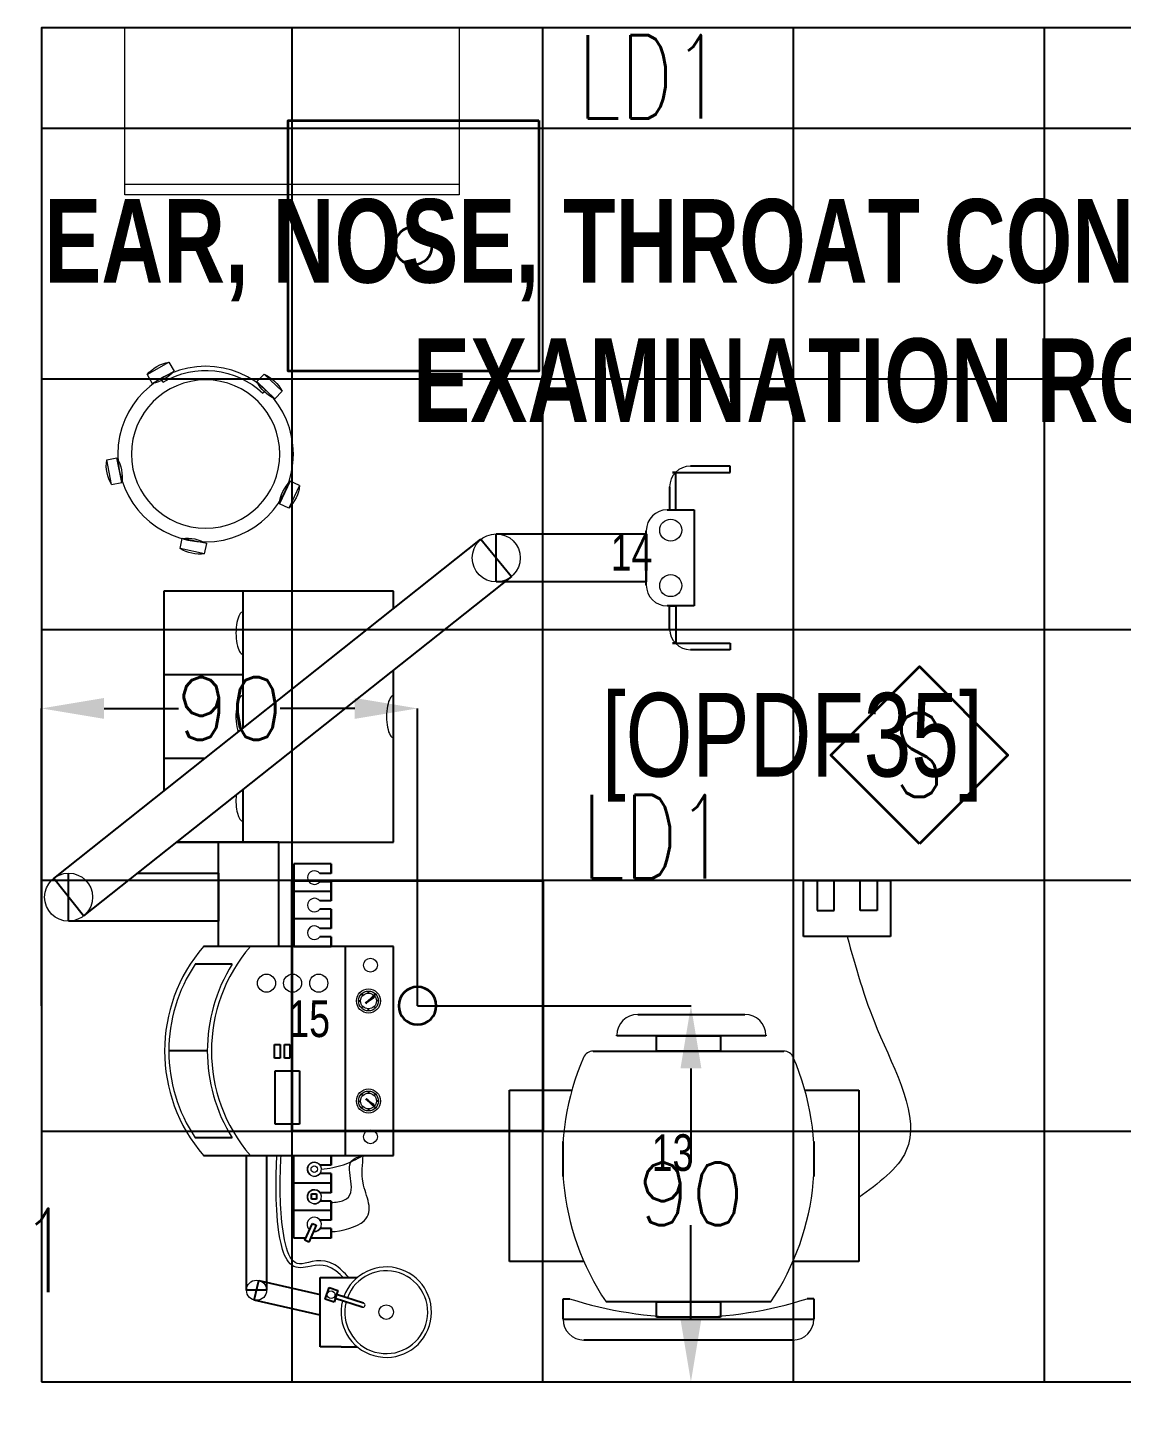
# Model space of a CAD drawing. Extents: x -12260 to 57327, y -29287 to 19916.
# Drawn here: x 38543 to 41160, y -9520 to -6200 of the extents above; entities that cross this region are included whole.
import ezdxf
from ezdxf.enums import TextEntityAlignment as Align

# ---------------------------------------------------------------- set-up
doc = ezdxf.new("R2010")
doc.units = 0
doc.header["$LTSCALE"] = 0.25
doc.linetypes.add('DASHDOT', pattern=[25.4, 12.7, -6.35, 0, -6.35])
for name, color, linetype, lineweight in [('01-First Floor$0$72_EGR_BASE_TEXT', 252, 'Continuous', 5), ('01-First Floor$0$72_EGR_EQP_TAG', 142, 'Continuous', 5), ('01-First Floor$0$LOADING', 253, 'Continuous', 5), ('01-First Floor$0$Walls', 251, 'Continuous', 5), ('E-DIM', 6, 'Continuous', 18), ('E-LITE-CIRC-NUMB', 6, 'Continuous', 25), ('E-LITE-CLNG', 150, 'Continuous', 35), ('E-LITE-CLNG-CNDT', 6, 'DASHDOT', 35), ('E-LITE-CTRL', 6, 'Continuous', 25), ('E-LITE-IDEN', 6, 'Continuous', 25), ('F-ALRM-CLNG @ 100', 33, 'Continuous', 35)]:
    doc.layers.add(name, color=color, linetype=linetype, lineweight=lineweight)
doc.layers.add('01-First Floor$0$FALSE CEILING', color=251, linetype='Continuous')
doc.styles.add('01-First Floor$0$X3G_ENTITY_257CFD', font='swisscl.ttf', dxfattribs={"height": 200})
doc.styles.add('01-First Floor$0$X3G_ENTITY_9EC9', font='swisscl.ttf', dxfattribs={"height": 0.2})
doc.styles.add('01-First Floor$0$X3G_ENTITY_9F38', font='swisscl.ttf', dxfattribs={"height": 0.2})
doc.styles.add('DC_SIMPLEX', font='SIMPLEX.shx', dxfattribs={"width": 0.7})
doc.styles.get("Standard").update_dxf_attribs({"font": 'romans.shx'})
doc.dimstyles.get("Standard").update_dxf_attribs({"dimtxt": 150, "dimasz": 150, "dimexe": 0.18, "dimexo": 0.0625, "dimgap": 0.09, "dimtad": 0, "dimtih": 1, "dimtoh": 1, "dimdec": 0, "dimlfac": 0.1, "dimzin": 0, "dimdsep": 46, "dimtxsty": 'Standard', "dimcen": 0.09, "dimclrd": 6, "dimadec": 0, "dimazin": 0, "dimtfac": 1, "dimtdec": 0, "dimtofl": 0, "dimtmove": 0, "dimatfit": 3, "dimfxl": 1, "dimtolj": 1, "dimtzin": 0, "dimarcsym": 0})

# ---------------------------------------------------------------- blocks, each defined once
blk = doc.blocks.new('01-First Floor$0$GF21027-P')
at = {"layer": '01-First Floor$0$LOADING'}
for p, q in [((0.4, 0.4), (-0.4, 0.4)), ((-0.4, 0.4), (-0.4, 0)), ((0.4, 0), (0.4, 0.4)), ((-0.4, 0.025), (0.4, 0.025)), ((-0.4, 0), (0.4, 0))]:
    blk.add_line(p, q, dxfattribs=at)
blk = doc.blocks.new('01-First Floor$0$HF10037B-P')
at = {"layer": '01-First Floor$0$LOADING'}
for p, q in [((0.2459, 0.134), (0.1859, 0.134)), ((0.1859, 0.134), (0.1859, 0.109)), ((0.2459, 0.134), (0.2459, 0.109)), ((0.2459, 0.109), (0.1859, 0.109)), ((0, 0), (-0.0142, -0.0583)), ((0, 0), (0.0243, -0.0059)), ((0.0243, -0.0059), (0.01, -0.0642)), ((0.4071, -0.0094), (0.431, -0.0018)), ((0.4071, -0.0094), (0.4255, -0.0665)), ((0.431, -0.0018), (0.4493, -0.0589)), ((-0.0142, -0.0583), (0.01, -0.0642)), ((0.4069, -0.0417), (0.4165, -0.0387)), ((0.4255, -0.0665), (0.4493, -0.0589)), ((0.0524, -0.2725), (0.0674, -0.2525)), ((0.0674, -0.2525), (0.1154, -0.2885)), ((0.3125, -0.2897), (0.362, -0.2558)), ((0.3761, -0.2764), (0.362, -0.2558)), ((0.0524, -0.2725), (0.1004, -0.3085)), ((0.1004, -0.3085), (0.1154, -0.2885)), ((0.3266, -0.3103), (0.3125, -0.2897)), ((0.3266, -0.3103), (0.3761, -0.2764)), ((0.3267, -0.268), (0.3323, -0.2763))]:
    blk.add_line(p, q, dxfattribs=at)
for radius in [0.21, 0.1775]:
    blk.add_circle((0.2161, -0.1014), radius, dxfattribs=at)
for centre, radius, start, end in [((0.2159, 0.0465), 0.0925, 71.0754, 108.9246), ((0.2159, 0.1965), 0.0925, 251.0754, 288.9246), ((0.0779, -0.0499), 0.0925, 147.3419, 185.1912), ((-0.0678, -0.0143), 0.0925, 327.3419, 5.1912), ((0.4996, -0.0113), 0.0925, 178.8412, 216.6904), ((0.3568, -0.057), 0.0925, 358.8412, 36.6904), ((0.2161, -0.1014), 0.2, 303.6037, 17.3657), ((0.0389, -0.3404), 0.0925, 34.1875, 72.0368), ((0.3867, -0.3449), 0.0925, 105.5121, 143.3614), ((0.1289, -0.2205), 0.0925, 214.1875, 252.0368), ((0.3019, -0.2212), 0.0925, 285.5121, 323.3614)]:
    blk.add_arc(centre, radius, start, end, dxfattribs=at)
blk = doc.blocks.new('01-First Floor')
at = {"layer": '01-First Floor$0$FALSE CEILING', "linetype": 'Continuous'}
for p, q in [((39176, -9440), (39176, -6200)), ((39776, -9440), (39776, -6200)), ((40376, -9440), (40376, -6200)), ((40976, -9440), (40976, -6200)), ((38576, -6440), (42776, -6440)), ((38576, -7040), (42776, -7040)), ((38576, -7640), (42776, -7640)), ((38576, -8240), (42776, -8240)), ((38576, -8840), (42776, -8840))]:
    blk.add_line(p, q, dxfattribs=at)
at = {"layer": '01-First Floor$0$FALSE CEILING'}
for p, q in [((40086.4, -7264.1, -0.1), (40223.7, -7264.1, -0.1)), ((40093.7, -7264.1, -0.1), (40086.4, -7264.1, -0.1)), ((40093.7, -7353.6, -0.1), (40093.7, -7264.1, -0.1)), ((40223.7, -7248.8, -0.1), (40129.2, -7248.8, -0.1)), ((40223.7, -7264.1, -0.1), (40223.7, -7248.8, -0.1)), ((40079.2, -7298.8, -0.1), (40079.2, -7353.6, -0.1)), ((40073.4, -7353.6, -0.1), (40138.2, -7353.6, -0.1)), ((40079.2, -7353.6, -0.1), (40093.7, -7353.6, -0.1)), ((40138.2, -7353.6, -0.1), (40138.2, -7583.4, -0.1)), ((40023.4, -7533.4, -0.1), (40023.4, -7403.6, -0.1)), ((38605.5, -8235.3, -0.1), (39627.9, -7424.1, -0.1)), ((39627.9, -7424.1, -0.1), (39700.8, -7512.9, -0.1)), ((39664.4, -7526, -0.1), (39664.4, -7411, -0.1)), ((39664.4, -7411, -0.1), (40023.4, -7411, -0.1)), ((40023.4, -7411, -0.1), (40023.4, -7526, -0.1)), ((39700.8, -7512.9, -0.1), (38676.9, -8325.3, -0.1)), ((40023.4, -7526, -0.1), (39664.4, -7526, -0.1)), ((39418.9, -7548.4, -0.1), (38868.9, -7548.4, -0.1)), ((38868.9, -7548.4, -0.1), (38868.9, -8026.3, -0.1)), ((39058.5, -7875.9, -0.1), (39058.5, -7548.4, -0.1)), ((39058.5, -7748.4, -0.1), (39058.5, -7548.4, -0.1)), ((39418.9, -7590, -0.1), (39418.9, -7548.4, -0.1)), ((40138.2, -7583.4, -0.1), (40073.4, -7583.4, -0.1)), ((40079.2, -7638.2, -0.1), (40079.2, -7583.4, -0.1)), ((40079.2, -7583.4, -0.1), (40093.7, -7583.4, -0.1)), ((40093.7, -7583.4, -0.1), (40093.7, -7672.9, -0.1)), ((40086.4, -7672.9, -0.1), (40223.7, -7672.9, -0.1)), ((40093.7, -7672.9, -0.1), (40086.4, -7672.9, -0.1)), ((40223.7, -7688.2, -0.1), (40129.2, -7688.2, -0.1)), ((40223.7, -7672.9, -0.1), (40223.7, -7688.2, -0.1)), ((39058.5, -7748.4, -0.1), (38868.9, -7748.4, -0.1)), ((39058.5, -7875.9, -0.1), (39058.5, -7748.4, -0.1)), ((39418.9, -8148.4, -0.1), (39418.9, -7736.7, -0.1)), ((38967.1, -7948.4, -0.1), (38868.9, -7948.4, -0.1)), ((39058.5, -8148.4, -0.1), (39058.5, -8022.6, -0.1)), ((39058.5, -8148.4, -0.1), (39058.5, -8022.6, -0.1)), ((39143.9, -8148.4, -0.1), (38899.9, -8148.4, -0.1)), ((38899.9, -8148.4, -0.1), (39418.9, -8148.4, -0.1)), ((39000.2, -8398.4, -0.1), (39000.2, -8148.4, -0.1)), ((39143.9, -8398.4, -0.1), (39143.9, -8148.4, -0.1)), ((38641.2, -8337.8, -0.1), (38641.2, -8222.9, -0.1)), ((38806.1, -8222.9, -0.1), (39000.2, -8222.9, -0.1)), ((39000.2, -8222.9, -0.1), (39000.2, -8337.8, -0.1)), ((39269.1, -8200.4, -0.1), (39180.1, -8200.4, -0.1)), ((39180.1, -8200.4, -0.1), (39180.1, -8398.4, -0.1)), ((39269.1, -8223.4, -0.1), (39242, -8223.4, -0.1)), ((39269.1, -8223.4, -0.1), (39269.1, -8200.4, -0.1)), ((39269.1, -8200.4, -0.1), (39269.1, -8223.4, -0.1)), ((38676.9, -8325.3, -0.1), (38605.5, -8235.3, -0.1)), ((39269.1, -8266.4, -0.1), (39180.1, -8266.4, -0.1)), ((39269.1, -8243.4, -0.1), (39242, -8243.4, -0.1)), ((39269.1, -8289.4, -0.1), (39269.1, -8243.4, -0.1)), ((39269.1, -8243.4, -0.1), (39269.1, -8266.4, -0.1)), ((39269.1, -8266.4, -0.1), (39269.1, -8289.4, -0.1)), ((40399.9, -8374.4, -0.1), (40399.9, -8240.8, -0.1)), ((40399.9, -8240.8, -0.1), (40607.9, -8240.8, -0.1)), ((40473, -8240.8, -0.1), (40432.1, -8240.8, -0.1)), ((40432.1, -8240.8, -0.1), (40432.1, -8312.5, -0.1)), ((40473, -8312.5, -0.1), (40473, -8240.8, -0.1)), ((40534.9, -8312.5, -0.1), (40534.9, -8240.8, -0.1)), ((40534.9, -8240.8, -0.1), (40575.8, -8240.8, -0.1)), ((40575.8, -8240.8, -0.1), (40575.8, -8312.5, -0.1)), ((40607.9, -8240.8, -0.1), (40607.9, -8374.4, -0.1)), ((39269.1, -8289.4, -0.1), (39242, -8289.4, -0.1)), ((39269.1, -8332.4, -0.1), (39180.1, -8332.4, -0.1)), ((39269.1, -8309.4, -0.1), (39242, -8309.4, -0.1)), ((39269.1, -8355.4, -0.1), (39269.1, -8309.4, -0.1)), ((39269.1, -8309.4, -0.1), (39269.1, -8332.4, -0.1)), ((39269.1, -8332.4, -0.1), (39269.1, -8355.4, -0.1)), ((40432.1, -8312.5, -0.1), (40473, -8312.5, -0.1)), ((40575.8, -8312.5, -0.1), (40534.9, -8312.5, -0.1)), ((39000.2, -8337.8, -0.1), (38641.2, -8337.8, -0.1)), ((39269.1, -8355.4, -0.1), (39242, -8355.4, -0.1)), ((39418.9, -8398.4, -0.1), (38963.8, -8398.4, -0.1)), ((39180.1, -8398.4, -0.1), (39269.1, -8398.4, -0.1)), ((39269.1, -8375.4, -0.1), (39242, -8375.4, -0.1)), ((39269.1, -8398.4, -0.1), (39269.1, -8375.4, -0.1)), ((39269.1, -8375.4, -0.1), (39269.1, -8398.4, -0.1)), ((39303.8, -8898.4, -0.1), (39303.8, -8398.4, -0.1)), ((39418.9, -8898.4, -0.1), (39418.9, -8398.4, -0.1)), ((40607.9, -8374.4, -0.1), (40399.9, -8374.4, -0.1)), ((39032.6, -8440.5, -0.1), (38944.2, -8440.5, -0.1)), ((39334.9, -8528.7, -0.1), (39339.9, -8528.7, -0.1)), ((39345.3, -8515.5, -0.1), (39341.8, -8512, -0.1)), ((39352, -8534.3, -0.1), (39357.8, -8529.5, -0.1)), ((39352, -8534.3, -0.1), (39353.2, -8532.3, -0.1)), ((39353.2, -8532.3, -0.1), (39357.7, -8529.4, -0.1)), ((39354.3, -8533.5, -0.1), (39357.9, -8529.6, -0.1)), ((39358.7, -8509.9, -0.1), (39358.7, -8504.9, -0.1)), ((39358.7, -8509.9, -0.1), (39358.7, -8504.9, -0.1)), ((39368.1, -8519, -0.1), (39359.6, -8527.8, -0.1)), ((39359.7, -8527.9, -0.1), (39372.6, -8517.2, -0.1)), ((39370, -8521.4, -0.1), (39359.8, -8528.1, -0.1)), ((39372.6, -8517.2, -0.1), (39368.1, -8519, -0.1)), ((39372.6, -8517.2, -0.1), (39370, -8521.4, -0.1)), ((39372.2, -8515.5, -0.1), (39375.7, -8512, -0.1)), ((39382.6, -8528.7, -0.1), (39377.6, -8528.7, -0.1)), ((39345.3, -8541.9, -0.1), (39341.8, -8545.4, -0.1)), ((39352, -8534.3, -0.1), (39354.3, -8533.5, -0.1)), ((39358.7, -8552.6, -0.1), (39358.7, -8547.6, -0.1)), ((39358.7, -8552.6, -0.1), (39358.7, -8547.6, -0.1)), ((39372.2, -8541.9, -0.1), (39375.7, -8545.4, -0.1)), ((40003, -8560.9, -0.1), (40259.3, -8560.9, -0.1)), ((39953, -8611.8, -0.1), (39953, -8610.9, -0.1)), ((40309.3, -8611.8, -0.1), (39953, -8611.8, -0.1)), ((40047.7, -8648.7, -0.1), (40047.7, -8611.8, -0.1)), ((40047.7, -8611.8, -0.1), (40200.7, -8611.8, -0.1)), ((40200.7, -8611.8, -0.1), (40200.7, -8648.7, -0.1)), ((40309.3, -8610.9, -0.1), (40309.3, -8611.8, -0.1)), ((38973, -8648.4, -0.1), (38880.7, -8648.4, -0.1)), ((39134.1, -8665.8, -0.1), (39134.1, -8632.6, -0.1)), ((39134.1, -8632.6, -0.1), (39147.4, -8632.6, -0.1)), ((39147.4, -8632.6, -0.1), (39147.4, -8665.8, -0.1)), ((39157.4, -8665.8, -0.1), (39157.4, -8632.6, -0.1)), ((39157.4, -8632.6, -0.1), (39170.7, -8632.6, -0.1)), ((39170.7, -8632.6, -0.1), (39170.7, -8665.8, -0.1)), ((39896.2, -8648.7, -0.1), (40352.3, -8648.7, -0.1)), ((40200.7, -8648.7, -0.1), (40047.7, -8648.7, -0.1)), ((39147.4, -8665.8, -0.1), (39134.1, -8665.8, -0.1)), ((39135.8, -8823.7, -0.1), (39135.8, -8695.7, -0.1)), ((39135.8, -8695.7, -0.1), (39193.9, -8695.7, -0.1)), ((39170.7, -8665.8, -0.1), (39157.4, -8665.8, -0.1)), ((39193.9, -8695.7, -0.1), (39193.9, -8823.7, -0.1)), ((39345.3, -8754.9, -0.1), (39341.8, -8751.4, -0.1)), ((39352, -8762.6, -0.1), (39357.8, -8767.3, -0.1)), ((39352, -8762.6, -0.1), (39353.2, -8764.6, -0.1)), ((39352, -8762.6, -0.1), (39354.3, -8763.3, -0.1)), ((39353.2, -8764.6, -0.1), (39357.7, -8767.4, -0.1)), ((39354.3, -8763.3, -0.1), (39357.9, -8767.2, -0.1)), ((39358.7, -8744.3, -0.1), (39358.7, -8749.3, -0.1)), ((39358.7, -8744.3, -0.1), (39358.7, -8749.3, -0.1)), ((39372.2, -8754.9, -0.1), (39375.7, -8751.4, -0.1)), ((39695.7, -9152.1, -0.1), (39695.7, -8742.3, -0.1)), ((39695.7, -8742.3, -0.1), (39845.4, -8742.3, -0.1)), ((40403.1, -8742.3, -0.1), (40532, -8742.3, -0.1)), ((40532, -8742.3, -0.1), (40532, -9152.1, -0.1)), ((39334.9, -8768.1, -0.1), (39339.9, -8768.1, -0.1)), ((39345.3, -8781.3, -0.1), (39341.8, -8784.8, -0.1)), ((39358.7, -8786.9, -0.1), (39358.7, -8791.9, -0.1)), ((39358.7, -8786.9, -0.1), (39358.7, -8791.9, -0.1)), ((39368.1, -8777.8, -0.1), (39359.6, -8769, -0.1)), ((39359.7, -8768.9, -0.1), (39372.6, -8779.6, -0.1)), ((39370, -8775.5, -0.1), (39359.8, -8768.8, -0.1)), ((39372.6, -8779.6, -0.1), (39368.1, -8777.8, -0.1)), ((39372.6, -8779.6, -0.1), (39370, -8775.5, -0.1)), ((39372.2, -8781.3, -0.1), (39375.7, -8784.8, -0.1)), ((39382.6, -8768.1, -0.1), (39377.6, -8768.1, -0.1)), ((39193.9, -8823.7, -0.1), (39135.8, -8823.7, -0.1)), ((39032.6, -8856.4, -0.1), (38944.2, -8856.4, -0.1)), ((39824.2, -8948.7, -0.1), (39824.2, -8865.2, -0.1)), ((40424.2, -8865.2, -0.1), (40424.2, -8948.7, -0.1)), ((38963.8, -8898.4, -0.1), (39418.9, -8898.4, -0.1)), ((39066.8, -9220.9, -0.1), (39066.8, -8898.4, -0.1)), ((39114.9, -8898.4, -0.1), (39114.9, -9220.9, -0.1)), ((39180.1, -9096.4, -0.1), (39180.1, -8898.4, -0.1)), ((39180.1, -8898.4, -0.1), (39269.1, -8898.4, -0.1)), ((39269.1, -8921.4, -0.1), (39242, -8921.4, -0.1)), ((39269.1, -8898.4, -0.1), (39269.1, -8921.4, -0.1)), ((39269.1, -8921.4, -0.1), (39269.1, -8898.4, -0.1)), ((39269.1, -8941.4, -0.1), (39242, -8941.4, -0.1)), ((39269.1, -8941.4, -0.1), (39269.1, -8987.4, -0.1)), ((39269.1, -8964.4, -0.1), (39269.1, -8941.4, -0.1)), ((39269.1, -8964.4, -0.1), (39180.1, -8964.4, -0.1)), ((39222.5, -9003.3, -0.1), (39222.5, -8990.1, -0.1)), ((39222.5, -8990.1, -0.1), (39234.5, -8990.1, -0.1)), ((39234.5, -8990.1, -0.1), (39234.5, -9003.3, -0.1)), ((39269.1, -8987.4, -0.1), (39242, -8987.4, -0.1)), ((39269.1, -8987.4, -0.1), (39269.1, -8964.4, -0.1)), ((39234.5, -9003.3, -0.1), (39222.5, -9003.3, -0.1)), ((39269.1, -9007.4, -0.1), (39242, -9007.4, -0.1)), ((39269.1, -9007.4, -0.1), (39269.1, -9053.4, -0.1)), ((39269.1, -9030.4, -0.1), (39269.1, -9007.4, -0.1)), ((39269.1, -9030.4, -0.1), (39180.1, -9030.4, -0.1)), ((39206.4, -9101.4, -0.1), (39224.4, -9061.4, -0.1)), ((39224.4, -9061.4, -0.1), (39233.7, -9065.5, -0.1)), ((39269.1, -9053.4, -0.1), (39242, -9053.4, -0.1)), ((39269.1, -9053.4, -0.1), (39269.1, -9030.4, -0.1)), ((39208.7, -9096.4, -0.1), (39180.1, -9096.4, -0.1)), ((39233.7, -9065.5, -0.1), (39215.7, -9105.6, -0.1)), ((39269.1, -9096.4, -0.1), (39219.8, -9096.4, -0.1)), ((39269.1, -9073.4, -0.1), (39242, -9073.4, -0.1)), ((39269.1, -9073.4, -0.1), (39269.1, -9096.4, -0.1)), ((39269.1, -9096.4, -0.1), (39269.1, -9073.4, -0.1)), ((39215.7, -9105.6, -0.1), (39206.4, -9101.4, -0.1)), ((39874.1, -9152.1, -0.1), (39695.7, -9152.1, -0.1)), ((40532, -9152.1, -0.1), (40374.4, -9152.1, -0.1)), ((39243.2, -9355.9, -0.1), (39243.2, -9190.7, -0.1)), ((39243.2, -9190.7, -0.1), (39293, -9190.7, -0.1)), ((39293, -9190.7, -0.1), (39331.4, -9190.7, -0.1)), ((39114.9, -9220.9, -0.1), (39066.8, -9220.9, -0.1)), ((39085.5, -9244.3, -0.1), (39096.3, -9197.5, -0.1)), ((39096.3, -9197.5, -0.1), (39243.2, -9231.4, -0.1)), ((39255.3, -9242.5, -0.1), (39264.3, -9214.7, -0.1)), ((39264.3, -9214.7, -0.1), (39285.3, -9221.6, -0.1)), ((39285.3, -9221.6, -0.1), (39276.3, -9249.3, -0.1)), ((39243.2, -9280.8, -0.1), (39085.5, -9244.3, -0.1)), ((39276.3, -9249.3, -0.1), (39255.3, -9242.5, -0.1)), ((39279.2, -9240.5, -0.1), (39282.5, -9230.4, -0.1)), ((39343.5, -9261.4, -0.1), (39279.2, -9240.5, -0.1)), ((39282.5, -9230.4, -0.1), (39346.8, -9251.3, -0.1)), ((39824.1, -9290, -0.1), (39824.1, -9241.3, -0.1)), ((39824.1, -9241.3, -0.1), (39840.1, -9241.3, -0.1)), ((40321.3, -9248.7, -0.1), (39927.2, -9248.7, -0.1)), ((40047.7, -9285.6, -0.1), (40047.7, -9248.7, -0.1)), ((40047.7, -9248.7, -0.1), (40200.7, -9248.7, -0.1)), ((40200.7, -9248.7, -0.1), (40200.7, -9285.6, -0.1)), ((40424.4, -9241.3, -0.1), (40408.4, -9241.3, -0.1)), ((40424.4, -9241.3, -0.1), (40424.4, -9290, -0.1)), ((40424.4, -9290.6, -0.1), (39824.1, -9290.6, -0.1)), ((40200.7, -9285.6, -0.1), (40047.7, -9285.6, -0.1)), ((39293, -9355.9, -0.1), (39243.2, -9355.9, -0.1)), ((39293, -9355.9, -0.1), (39331.4, -9355.9, -0.1)), ((40374.4, -9340, -0.1), (39874.1, -9340, -0.1))]:
    blk.add_line(p, q, dxfattribs=at)
blk.add_lwpolyline([(38576, -9440), (42776, -9440), (42776, -6200), (38576, -6200)], close=True, dxfattribs=at)
at = {"layer": '01-First Floor$0$LOADING'}
for p, q in [((40086.4, -7264.1, -0.1), (40223.7, -7264.1, -0.1)), ((40093.7, -7264.1, -0.1), (40086.4, -7264.1, -0.1)), ((40093.7, -7353.6, -0.1), (40093.7, -7264.1, -0.1)), ((40223.7, -7248.8, -0.1), (40129.2, -7248.8, -0.1)), ((40223.7, -7264.1, -0.1), (40223.7, -7248.8, -0.1)), ((40079.2, -7298.8, -0.1), (40079.2, -7353.6, -0.1)), ((40073.4, -7353.6, -0.1), (40138.2, -7353.6, -0.1)), ((40079.2, -7353.6, -0.1), (40093.7, -7353.6, -0.1)), ((40138.2, -7353.6, -0.1), (40138.2, -7583.4, -0.1)), ((40023.4, -7533.4, -0.1), (40023.4, -7403.6, -0.1)), ((38605.5, -8235.3, -0.1), (39627.9, -7424.1, -0.1)), ((39627.9, -7424.1, -0.1), (39700.8, -7512.9, -0.1)), ((39664.4, -7526, -0.1), (39664.4, -7411, -0.1)), ((39664.4, -7411, -0.1), (40023.4, -7411, -0.1)), ((40023.4, -7411, -0.1), (40023.4, -7526, -0.1)), ((39700.8, -7512.9, -0.1), (38676.9, -8325.3, -0.1)), ((40023.4, -7526, -0.1), (39664.4, -7526, -0.1)), ((39418.9, -7548.4, -0.1), (38868.9, -7548.4, -0.1)), ((38868.9, -7548.4, -0.1), (38868.9, -8026.3, -0.1)), ((39058.5, -7875.9, -0.1), (39058.5, -7548.4, -0.1)), ((39058.5, -7748.4, -0.1), (39058.5, -7548.4, -0.1)), ((39418.9, -7590, -0.1), (39418.9, -7548.4, -0.1)), ((40138.2, -7583.4, -0.1), (40073.4, -7583.4, -0.1)), ((40079.2, -7638.2, -0.1), (40079.2, -7583.4, -0.1)), ((40079.2, -7583.4, -0.1), (40093.7, -7583.4, -0.1)), ((40093.7, -7583.4, -0.1), (40093.7, -7672.9, -0.1)), ((40086.4, -7672.9, -0.1), (40223.7, -7672.9, -0.1)), ((40093.7, -7672.9, -0.1), (40086.4, -7672.9, -0.1)), ((40223.7, -7688.2, -0.1), (40129.2, -7688.2, -0.1)), ((40223.7, -7672.9, -0.1), (40223.7, -7688.2, -0.1)), ((39058.5, -7748.4, -0.1), (38868.9, -7748.4, -0.1)), ((39058.5, -7875.9, -0.1), (39058.5, -7748.4, -0.1)), ((39418.9, -8148.4, -0.1), (39418.9, -7736.7, -0.1)), ((38967.1, -7948.4, -0.1), (38868.9, -7948.4, -0.1)), ((39058.5, -8148.4, -0.1), (39058.5, -8022.6, -0.1)), ((39058.5, -8148.4, -0.1), (39058.5, -8022.6, -0.1)), ((39143.9, -8148.4, -0.1), (38899.9, -8148.4, -0.1)), ((38899.9, -8148.4, -0.1), (39418.9, -8148.4, -0.1)), ((39000.2, -8398.4, -0.1), (39000.2, -8148.4, -0.1)), ((39143.9, -8398.4, -0.1), (39143.9, -8148.4, -0.1)), ((38641.2, -8337.8, -0.1), (38641.2, -8222.9, -0.1)), ((38806.1, -8222.9, -0.1), (39000.2, -8222.9, -0.1)), ((39000.2, -8222.9, -0.1), (39000.2, -8337.8, -0.1)), ((39269.1, -8200.4, -0.1), (39180.1, -8200.4, -0.1)), ((39180.1, -8200.4, -0.1), (39180.1, -8398.4, -0.1)), ((39269.1, -8223.4, -0.1), (39242, -8223.4, -0.1)), ((39269.1, -8223.4, -0.1), (39269.1, -8200.4, -0.1)), ((39269.1, -8200.4, -0.1), (39269.1, -8223.4, -0.1)), ((38676.9, -8325.3, -0.1), (38605.5, -8235.3, -0.1)), ((39269.1, -8266.4, -0.1), (39180.1, -8266.4, -0.1)), ((39269.1, -8243.4, -0.1), (39242, -8243.4, -0.1)), ((39269.1, -8289.4, -0.1), (39269.1, -8243.4, -0.1)), ((39269.1, -8243.4, -0.1), (39269.1, -8266.4, -0.1)), ((39269.1, -8266.4, -0.1), (39269.1, -8289.4, -0.1)), ((40399.9, -8374.4, -0.1), (40399.9, -8240.8, -0.1)), ((40399.9, -8240.8, -0.1), (40607.9, -8240.8, -0.1)), ((40473, -8240.8, -0.1), (40432.1, -8240.8, -0.1)), ((40432.1, -8240.8, -0.1), (40432.1, -8312.5, -0.1)), ((40473, -8312.5, -0.1), (40473, -8240.8, -0.1)), ((40534.9, -8312.5, -0.1), (40534.9, -8240.8, -0.1)), ((40534.9, -8240.8, -0.1), (40575.8, -8240.8, -0.1)), ((40575.8, -8240.8, -0.1), (40575.8, -8312.5, -0.1)), ((40607.9, -8240.8, -0.1), (40607.9, -8374.4, -0.1)), ((39269.1, -8289.4, -0.1), (39242, -8289.4, -0.1)), ((39269.1, -8332.4, -0.1), (39180.1, -8332.4, -0.1)), ((39269.1, -8309.4, -0.1), (39242, -8309.4, -0.1)), ((39269.1, -8355.4, -0.1), (39269.1, -8309.4, -0.1)), ((39269.1, -8309.4, -0.1), (39269.1, -8332.4, -0.1)), ((39269.1, -8332.4, -0.1), (39269.1, -8355.4, -0.1)), ((40432.1, -8312.5, -0.1), (40473, -8312.5, -0.1)), ((40575.8, -8312.5, -0.1), (40534.9, -8312.5, -0.1)), ((39000.2, -8337.8, -0.1), (38641.2, -8337.8, -0.1)), ((39269.1, -8355.4, -0.1), (39242, -8355.4, -0.1)), ((39418.9, -8398.4, -0.1), (38963.8, -8398.4, -0.1)), ((39180.1, -8398.4, -0.1), (39269.1, -8398.4, -0.1)), ((39269.1, -8375.4, -0.1), (39242, -8375.4, -0.1)), ((39269.1, -8398.4, -0.1), (39269.1, -8375.4, -0.1)), ((39269.1, -8375.4, -0.1), (39269.1, -8398.4, -0.1)), ((39303.8, -8898.4, -0.1), (39303.8, -8398.4, -0.1)), ((39418.9, -8898.4, -0.1), (39418.9, -8398.4, -0.1)), ((40607.9, -8374.4, -0.1), (40399.9, -8374.4, -0.1)), ((39032.6, -8440.5, -0.1), (38944.2, -8440.5, -0.1)), ((39334.9, -8528.7, -0.1), (39339.9, -8528.7, -0.1)), ((39345.3, -8515.5, -0.1), (39341.8, -8512, -0.1)), ((39352, -8534.3, -0.1), (39357.8, -8529.5, -0.1)), ((39352, -8534.3, -0.1), (39353.2, -8532.3, -0.1)), ((39353.2, -8532.3, -0.1), (39357.7, -8529.4, -0.1)), ((39354.3, -8533.5, -0.1), (39357.9, -8529.6, -0.1)), ((39358.7, -8509.9, -0.1), (39358.7, -8504.9, -0.1)), ((39358.7, -8509.9, -0.1), (39358.7, -8504.9, -0.1)), ((39368.1, -8519, -0.1), (39359.6, -8527.8, -0.1)), ((39359.7, -8527.9, -0.1), (39372.6, -8517.2, -0.1)), ((39370, -8521.4, -0.1), (39359.8, -8528.1, -0.1)), ((39372.6, -8517.2, -0.1), (39368.1, -8519, -0.1)), ((39372.6, -8517.2, -0.1), (39370, -8521.4, -0.1)), ((39372.2, -8515.5, -0.1), (39375.7, -8512, -0.1)), ((39382.6, -8528.7, -0.1), (39377.6, -8528.7, -0.1)), ((39345.3, -8541.9, -0.1), (39341.8, -8545.4, -0.1)), ((39352, -8534.3, -0.1), (39354.3, -8533.5, -0.1)), ((39358.7, -8552.6, -0.1), (39358.7, -8547.6, -0.1)), ((39358.7, -8552.6, -0.1), (39358.7, -8547.6, -0.1)), ((39372.2, -8541.9, -0.1), (39375.7, -8545.4, -0.1)), ((40003, -8560.9, -0.1), (40259.3, -8560.9, -0.1)), ((39953, -8611.8, -0.1), (39953, -8610.9, -0.1)), ((40309.3, -8611.8, -0.1), (39953, -8611.8, -0.1)), ((40047.7, -8648.7, -0.1), (40047.7, -8611.8, -0.1)), ((40047.7, -8611.8, -0.1), (40200.7, -8611.8, -0.1)), ((40200.7, -8611.8, -0.1), (40200.7, -8648.7, -0.1)), ((40309.3, -8610.9, -0.1), (40309.3, -8611.8, -0.1)), ((38973, -8648.4, -0.1), (38880.7, -8648.4, -0.1)), ((39134.1, -8665.8, -0.1), (39134.1, -8632.6, -0.1)), ((39134.1, -8632.6, -0.1), (39147.4, -8632.6, -0.1)), ((39147.4, -8632.6, -0.1), (39147.4, -8665.8, -0.1)), ((39157.4, -8665.8, -0.1), (39157.4, -8632.6, -0.1)), ((39157.4, -8632.6, -0.1), (39170.7, -8632.6, -0.1)), ((39170.7, -8632.6, -0.1), (39170.7, -8665.8, -0.1)), ((39896.2, -8648.7, -0.1), (40352.3, -8648.7, -0.1)), ((40200.7, -8648.7, -0.1), (40047.7, -8648.7, -0.1)), ((39147.4, -8665.8, -0.1), (39134.1, -8665.8, -0.1)), ((39135.8, -8823.7, -0.1), (39135.8, -8695.7, -0.1)), ((39135.8, -8695.7, -0.1), (39193.9, -8695.7, -0.1)), ((39170.7, -8665.8, -0.1), (39157.4, -8665.8, -0.1)), ((39193.9, -8695.7, -0.1), (39193.9, -8823.7, -0.1)), ((39345.3, -8754.9, -0.1), (39341.8, -8751.4, -0.1)), ((39352, -8762.6, -0.1), (39357.8, -8767.3, -0.1)), ((39352, -8762.6, -0.1), (39353.2, -8764.6, -0.1)), ((39352, -8762.6, -0.1), (39354.3, -8763.3, -0.1)), ((39353.2, -8764.6, -0.1), (39357.7, -8767.4, -0.1)), ((39354.3, -8763.3, -0.1), (39357.9, -8767.2, -0.1)), ((39358.7, -8744.3, -0.1), (39358.7, -8749.3, -0.1)), ((39358.7, -8744.3, -0.1), (39358.7, -8749.3, -0.1)), ((39372.2, -8754.9, -0.1), (39375.7, -8751.4, -0.1)), ((39695.7, -9152.1, -0.1), (39695.7, -8742.3, -0.1)), ((39695.7, -8742.3, -0.1), (39845.4, -8742.3, -0.1)), ((40403.1, -8742.3, -0.1), (40532, -8742.3, -0.1)), ((40532, -8742.3, -0.1), (40532, -9152.1, -0.1)), ((39334.9, -8768.1, -0.1), (39339.9, -8768.1, -0.1)), ((39345.3, -8781.3, -0.1), (39341.8, -8784.8, -0.1)), ((39358.7, -8786.9, -0.1), (39358.7, -8791.9, -0.1)), ((39358.7, -8786.9, -0.1), (39358.7, -8791.9, -0.1)), ((39368.1, -8777.8, -0.1), (39359.6, -8769, -0.1)), ((39359.7, -8768.9, -0.1), (39372.6, -8779.6, -0.1)), ((39370, -8775.5, -0.1), (39359.8, -8768.8, -0.1)), ((39372.6, -8779.6, -0.1), (39368.1, -8777.8, -0.1)), ((39372.6, -8779.6, -0.1), (39370, -8775.5, -0.1)), ((39372.2, -8781.3, -0.1), (39375.7, -8784.8, -0.1)), ((39382.6, -8768.1, -0.1), (39377.6, -8768.1, -0.1)), ((39193.9, -8823.7, -0.1), (39135.8, -8823.7, -0.1)), ((39032.6, -8856.4, -0.1), (38944.2, -8856.4, -0.1)), ((39824.2, -8948.7, -0.1), (39824.2, -8865.2, -0.1)), ((40424.2, -8865.2, -0.1), (40424.2, -8948.7, -0.1)), ((38963.8, -8898.4, -0.1), (39418.9, -8898.4, -0.1)), ((39066.8, -9220.9, -0.1), (39066.8, -8898.4, -0.1)), ((39114.9, -8898.4, -0.1), (39114.9, -9220.9, -0.1)), ((39180.1, -9096.4, -0.1), (39180.1, -8898.4, -0.1)), ((39180.1, -8898.4, -0.1), (39269.1, -8898.4, -0.1)), ((39269.1, -8921.4, -0.1), (39242, -8921.4, -0.1)), ((39269.1, -8898.4, -0.1), (39269.1, -8921.4, -0.1)), ((39269.1, -8921.4, -0.1), (39269.1, -8898.4, -0.1)), ((39269.1, -8941.4, -0.1), (39242, -8941.4, -0.1)), ((39269.1, -8941.4, -0.1), (39269.1, -8987.4, -0.1)), ((39269.1, -8964.4, -0.1), (39269.1, -8941.4, -0.1)), ((39269.1, -8964.4, -0.1), (39180.1, -8964.4, -0.1)), ((39222.5, -9003.3, -0.1), (39222.5, -8990.1, -0.1)), ((39222.5, -8990.1, -0.1), (39234.5, -8990.1, -0.1)), ((39234.5, -8990.1, -0.1), (39234.5, -9003.3, -0.1)), ((39269.1, -8987.4, -0.1), (39242, -8987.4, -0.1)), ((39269.1, -8987.4, -0.1), (39269.1, -8964.4, -0.1)), ((39234.5, -9003.3, -0.1), (39222.5, -9003.3, -0.1)), ((39269.1, -9007.4, -0.1), (39242, -9007.4, -0.1)), ((39269.1, -9007.4, -0.1), (39269.1, -9053.4, -0.1)), ((39269.1, -9030.4, -0.1), (39269.1, -9007.4, -0.1)), ((39269.1, -9030.4, -0.1), (39180.1, -9030.4, -0.1)), ((39206.4, -9101.4, -0.1), (39224.4, -9061.4, -0.1)), ((39224.4, -9061.4, -0.1), (39233.7, -9065.5, -0.1)), ((39269.1, -9053.4, -0.1), (39242, -9053.4, -0.1)), ((39269.1, -9053.4, -0.1), (39269.1, -9030.4, -0.1)), ((39208.7, -9096.4, -0.1), (39180.1, -9096.4, -0.1)), ((39233.7, -9065.5, -0.1), (39215.7, -9105.6, -0.1)), ((39269.1, -9096.4, -0.1), (39219.8, -9096.4, -0.1)), ((39269.1, -9073.4, -0.1), (39242, -9073.4, -0.1)), ((39269.1, -9073.4, -0.1), (39269.1, -9096.4, -0.1)), ((39269.1, -9096.4, -0.1), (39269.1, -9073.4, -0.1)), ((39215.7, -9105.6, -0.1), (39206.4, -9101.4, -0.1)), ((39874.1, -9152.1, -0.1), (39695.7, -9152.1, -0.1)), ((40532, -9152.1, -0.1), (40374.4, -9152.1, -0.1)), ((39243.2, -9355.9, -0.1), (39243.2, -9190.7, -0.1)), ((39243.2, -9190.7, -0.1), (39293, -9190.7, -0.1)), ((39293, -9190.7, -0.1), (39331.4, -9190.7, -0.1)), ((39114.9, -9220.9, -0.1), (39066.8, -9220.9, -0.1)), ((39085.5, -9244.3, -0.1), (39096.3, -9197.5, -0.1)), ((39096.3, -9197.5, -0.1), (39243.2, -9231.4, -0.1)), ((39255.3, -9242.5, -0.1), (39264.3, -9214.7, -0.1)), ((39264.3, -9214.7, -0.1), (39285.3, -9221.6, -0.1)), ((39285.3, -9221.6, -0.1), (39276.3, -9249.3, -0.1)), ((39243.2, -9280.8, -0.1), (39085.5, -9244.3, -0.1)), ((39276.3, -9249.3, -0.1), (39255.3, -9242.5, -0.1)), ((39279.2, -9240.5, -0.1), (39282.5, -9230.4, -0.1)), ((39343.5, -9261.4, -0.1), (39279.2, -9240.5, -0.1)), ((39282.5, -9230.4, -0.1), (39346.8, -9251.3, -0.1)), ((39824.1, -9290, -0.1), (39824.1, -9241.3, -0.1)), ((39824.1, -9241.3, -0.1), (39840.1, -9241.3, -0.1)), ((40321.3, -9248.7, -0.1), (39927.2, -9248.7, -0.1)), ((40047.7, -9285.6, -0.1), (40047.7, -9248.7, -0.1)), ((40047.7, -9248.7, -0.1), (40200.7, -9248.7, -0.1)), ((40200.7, -9248.7, -0.1), (40200.7, -9285.6, -0.1)), ((40424.4, -9241.3, -0.1), (40408.4, -9241.3, -0.1)), ((40424.4, -9241.3, -0.1), (40424.4, -9290, -0.1)), ((40424.4, -9290.6, -0.1), (39824.1, -9290.6, -0.1)), ((40200.7, -9285.6, -0.1), (40047.7, -9285.6, -0.1)), ((39293, -9355.9, -0.1), (39243.2, -9355.9, -0.1)), ((39293, -9355.9, -0.1), (39331.4, -9355.9, -0.1)), ((40374.4, -9340, -0.1), (39874.1, -9340, -0.1))]:
    blk.add_line(p, q, dxfattribs=at)
for centre, radius in [((40081.9, -7402.1, -0.1), 26.3), ((39664.4, -7468.5, -0.1), 57.5), ((40081.9, -7534.9, -0.1), 26.3), ((38641.2, -8280.3, -0.1), 57.5), ((39363.3, -8443.2, -0.1), 16.6), ((39114.7, -8486.1, -0.1), 21.6), ((39177.1, -8486.1, -0.1), 21.6), ((39239.6, -8486.1, -0.1), 21.6), ((39358.7, -8528.7, -0.1), 28.8), ((39358.7, -8528.7, -0.1), 23.8), ((39358.7, -8528.7, -0.1), 18.8), ((39358.7, -8528.7, -0.1), 1.24), ((39358.7, -8528.7, -0.1), 1.24), ((39358.7, -8768.1, -0.1), 28.8), ((39358.7, -8768.1, -0.1), 23.8), ((39358.7, -8768.1, -0.1), 18.8), ((39358.7, -8768.1, -0.1), 1.24), ((39358.7, -8768.1, -0.1), 1.24), ((39363.3, -8853.6, -0.1), 16.6), ((39229.1, -8931.4, -0.1), 7.82), ((39090.9, -9220.9, -0.1), 24.1), ((39090.9, -9220.9, -0.1), 24.1), ((39269.3, -9231.7, -0.1), 9.25), ((39401.2, -9273.3, -0.1), 17.5)]:
    blk.add_circle(centre, radius, dxfattribs=at)
for centre, radius, start, end in [((40129.2, -7298.8, -0.1), 50, 90, 180), ((40073.4, -7403.6, -0.1), 50, 90, 180), ((40073.4, -7533.4, -0.1), 50, 180, 270), ((40129.2, -7638.2, -0.1), 50, 180, 270), ((39229.1, -8233.4, -0.1), 16.3, 37.727, 322.273), ((39229.1, -8299.4, -0.1), 16.3, 37.727, 322.273), ((39229.1, -8365.4, -0.1), 16.3, 37.727, 322.273), ((39253.2, -8648.4, -0.1), 382.4, 139.1751, 220.8249), ((39365.4, -8648.4, -0.1), 382.4, 139.1751, 220.8249), ((39253.2, -8648.4, -0.1), 372.4, 146.0561, 213.9439), ((39365.4, -8648.4, -0.1), 392.4, 147.9999, 212.0001), ((40003, -8610.9, -0.1), 50, 90, 180), ((40259.3, -8610.9, -0.1), 50, 0, 90), ((40434.6, -8907, -0.1), 611.8, 156.5793, 213.9579), ((39896.2, -8673.7, -0.1), 25, 90, 156.5793), ((39813.8, -8907, -0.1), 611.8, 326.0421, 23.4207), ((40352.3, -8673.7, -0.1), 25, 23.4207, 90), ((39229.1, -8931.4, -0.1), 17.2, 262.9486, 228.6321), ((39229.1, -8931.4, -0.1), 16.3, 37.727, 322.273), ((39229.1, -8997.4, -0.1), 17.2, 262.9486, 228.6321), ((39229.1, -8997.4, -0.1), 16.3, 37.727, 322.273), ((39229.1, -9063.4, -0.1), 17.2, 262.9486, 228.6321), ((39229.1, -9063.4, -0.1), 16.3, 263.9173, 322.273), ((39401.2, -9273.3, -0.1), 108.2, 165.4608, 159.7988), ((39401.2, -9273.3, -0.1), 99.2, 165.7744, 159.598), ((39345.1, -9256.3, -0.1), 5.34, 252.0103, 72.0103), ((40124.2, -8353.1, -0.1), 932.5, 252.2567, 287.7433), ((39874.1, -9290, -0.1), 50, 180, 270), ((40374.4, -9290, -0.1), 50, 270, 0)]:
    blk.add_arc(centre, radius, start, end, dxfattribs=at)
for centre, start_param, end_param in [((39058.5, -7648.4, -0.1), 0, 3.141593), ((39058.5, -7848.4, -0.1), 0, 2.380645), ((39418.9, -7848.4, -0.1), 0, 3.141593), ((39058.5, -8048.4, -0.1), 1.314296, 3.141593)]:
    blk.add_ellipse(centre, major_axis=(0, 50.7), ratio=0.333332, start_param=start_param, end_param=end_param, dxfattribs=at)
for points, knots in [([(40503.9, -8374.4, -0.1), (40523.7, -8446.1, -0.1), (40568.8, -8610.3, -0.1), (40714.4, -8865.6, -0.1), (40578.8, -8964.8, -0.1), (40532, -8999, -0.1)], [0, 0, 0, 0, 0.2328437, 0.5330093, 0.6912014, 0.6912014, 0.6912014, 0.6912014]), ([(39298, -9190.7, -0.1), (39295.7, -9188.2, -0.1), (39293.4, -9185.7, -0.1), (39262.1, -9154.8, -0.1), (39236.6, -9159.7, -0.1), (39198, -9168.5, -0.1), (39182, -9168.4, -0.1), (39160.6, -9146.7, -0.1), (39154.1, -9129.2, -0.1), (39141.5, -9075.3, -0.1), (39139.1, -9035.1, -0.1), (39136.9, -8970.9, -0.1), (39137.6, -8943.5, -0.1), (39138.9, -8910.8, -0.1), (39139.2, -8904.5, -0.1), (39139.5, -8898.2, -0.1)], [0.0525518, 0.0525518, 0.0525518, 0.0525518, 0.0586331, 0.0586331, 0.1331523, 0.1331523, 0.1849884, 0.1849884, 0.2368244, 0.2368244, 0.3240068, 0.3240068, 0.4111891, 0.4111891, 0.4321683, 0.4321683, 0.4321683, 0.4321683]), ([(39311.6, -9190.7, -0.1), (39300.9, -9178.6, -0.1), (39289.3, -9166.9, -0.1), (39246.8, -9141.2, -0.1), (39218, -9155.2, -0.1), (39182.6, -9159.6, -0.1), (39173.3, -9149.2, -0.1), (39157.3, -9106.2, -0.1), (39153, -9076, -0.1), (39145.6, -8986.9, -0.1), (39147.6, -8942.5, -0.1), (39149.5, -8898.6, -0.1)], [0.048018, 0.048018, 0.048018, 0.048018, 0.0744053, 0.0744053, 0.1474121, 0.1474121, 0.2165982, 0.2165982, 0.2857843, 0.2857843, 0.4321683, 0.4321683, 0.4321683, 0.4321683]), ([(39246.3, -8931.4, -0.1), (39264.3, -8928.9, -0.1), (39299.4, -8923.8, -0.1), (39330.5, -8906.8, -0.1), (39345.8, -8898.4, -0.1)], [0, 0, 0, 0, 0.0539016, 0.1055574, 0.1055574, 0.1055574, 0.1055574]), ([(39269.1, -9080.6, -0.1), (39294.2, -9080.2, -0.1), (39388.7, -9054.1, -0.1), (39335.9, -8969.9, -0.1), (39345.3, -8920.2, -0.1), (39345.8, -8898.4, -0.1)], [0.0432729, 0.0432729, 0.0432729, 0.0432729, 0.1023316, 0.1931304, 0.2585477, 0.2585477, 0.2585477, 0.2585477]), ([(39269.1, -9010.6, -0.1), (39279.8, -9010.8, -0.1), (39345.6, -9002.1, -0.1), (39289.6, -8914.6, -0.1), (39335, -8901.5, -0.1), (39345.8, -8898.4, -0.1)], [0.0329912, 0.0329912, 0.0329912, 0.0329912, 0.0543483, 0.1505593, 0.180495, 0.180495, 0.180495, 0.180495])]:
    blk.add_open_spline(points, degree=3, knots=knots, dxfattribs=at)
for points in [[(39245, -9004, -0.1), (39245.9, -9005.4, -0.1), (39247.6, -9006.5, -0.1), (39249.8, -9007.4, -0.1)], [(39244.2, -9071.7, -0.1), (39244.3, -9072.3, -0.1), (39244.5, -9072.9, -0.1), (39244.8, -9073.4, -0.1)]]:
    blk.add_open_spline(points, degree=3, dxfattribs=at)
at = {"layer": '01-First Floor$0$Walls'}
for p, q in [((38576, -9440), (38576, -6200)), ((42776, -6200), (38576, -6200)), ((42776, -9440), (38576, -9440))]:
    blk.add_line(p, q, dxfattribs=at)
at = {"layer": '01-First Floor$0$LOADING', "color": 1, "xscale": -1000, "yscale": 1000, "zscale": 1000, "rotation": 359.9999999790884}
blk.add_blockref('01-First Floor$0$GF21027-P', (39176, -6600, -0.1), dxfattribs=at)
at = {"layer": '01-First Floor$0$LOADING', "extrusion": (1.16581e-09, 2.75759e-10, -1), "xscale": 999.9999999999995, "yscale": 999.9999999999995, "zscale": 999.9999999999995, "rotation": 115.7813125359262}
blk.add_blockref('01-First Floor$0$HF10037B-P', (-38966.4, -7458.8, 0.1), dxfattribs=at)
at = {"layer": '01-First Floor$0$72_EGR_BASE_TEXT', "insert": (40530.2, -6610), "char_height": 200, "width": 4223.97, "attachment_point": 2, "style": '01-First Floor$0$X3G_ENTITY_9EC9'}
blk.add_mtext('{\\fSwis721 LtCn BT|b1|i0|c0|p34;EAR, NOSE, THROAT CONSULTATION / EXAMINATION ROOM}', dxfattribs=at)
at = {"layer": '01-First Floor$0$72_EGR_BASE_TEXT', "insert": (40372.8, -7791.7, 0), "char_height": 200, "attachment_point": 2, "style": '01-First Floor$0$X3G_ENTITY_9F38'}
blk.add_mtext('[OPDF35]', dxfattribs=at)
at = {"layer": '01-First Floor$0$72_EGR_EQP_TAG', "char_height": 87.47, "attachment_point": 2, "style": '01-First Floor$0$X3G_ENTITY_257CFD'}
for s, insert in [('14', (39988.2, -7411.5, -0.1)), ('15', (39216.8, -8527.5, -0.1)), ('13', (40086.2, -8847.8, -0.1))]:
    blk.add_mtext(s, dxfattribs=dict(at, insert=insert))
blk = doc.blocks.new('*U16')
blk.add_lwpolyline([(-300, 300), (-300, -300), (300, -300), (300, 300)], close=True)
blk.add_circle((0, 0), 45)
at = {"layer": 'E-LITE-CIRC-NUMB', "style": 'DC_SIMPLEX', "width": 0.7, "flags": 8}
blk.add_attdef('CIRCUIT', text='', height=200, rotation=0, dxfattribs=at).set_placement((-473.9, 300), align=Align.RIGHT)
at = {"layer": 'E-LITE-CTRL', "style": 'DC_SIMPLEX', "width": 0.7, "flags": 8}
blk.add_attdef('CONTROL', (1118.9, -935), '', height=200, rotation=360, dxfattribs=at)
at = {"layer": 'E-LITE-IDEN', "style": 'DC_SIMPLEX', "width": 0.7, "flags": 8}
blk.add_attdef('TYPE', (460.4, 457.6), '', height=200, rotation=360, dxfattribs=at)
blk = doc.blocks.new('A$C5CF53093')
blk.add_lwpolyline([(0, -212.1), (-212.1, 0), (0, 212.1), (212.1, 0)], close=True)
blk = doc.blocks.new('*U29')
at = {"xscale": 0.01, "yscale": 0.01, "zscale": 0.01}
blk.add_blockref('A$C5CF53093', (0.007, -0.007), dxfattribs=at)
at = {"color": 6, "style": 'DC_SIMPLEX', "width": 0.7, "flags": 8}
blk.add_attdef('TYPE', text='', height=2, rotation=360, dxfattribs=at).set_placement((0, 0), align=Align.MIDDLE_CENTER)
blk = doc.blocks.new('*D172')
at = {"layer": 'Defpoints', "color": 0}
for p in [(38576, -7828.7), (38576, -8540.1), (39476, -8540.1)]:
    blk.add_point(p, dxfattribs=at)
at = {"layer": 'E-DIM', "color": 0, "lineweight": -2, "transparency": 16777216}
for p, q in [((38576, -8540), (38576, -7828.5)), ((39476, -8540), (39476, -7828.5))]:
    blk.add_line(p, q, dxfattribs=at)
at = {"layer": 'E-DIM', "color": 6, "lineweight": -2, "transparency": 16777216}
for p, q in [((38726, -7828.7), (38904.5, -7828.7)), ((39326, -7828.7), (39147.5, -7828.7))]:
    blk.add_line(p, q, dxfattribs=at)
at = {"layer": 'E-DIM', "color": 6, "transparency": 16777216}
for points in [[(38726, -7803.7), (38726, -7853.7), (38576, -7828.7)], [(39326, -7803.7), (39326, -7853.7), (39476, -7828.7)]]:
    blk.add_solid(points, dxfattribs=at)
at = {"layer": 'E-DIM', "color": 7, "transparency": 16777216, "insert": (39026, -7828.7), "char_height": 150, "attachment_point": 5}
blk.add_mtext('\\A1;90', dxfattribs=at)
blk = doc.blocks.new('*D173')
at = {"layer": 'Defpoints', "color": 0}
for p in [(39476, -8540.1), (39476, -9440), (40130.2, -9440)]:
    blk.add_point(p, dxfattribs=at)
at = {"layer": 'E-DIM', "color": 0, "lineweight": -2, "transparency": 16777216}
for p, q in [((39476, -8540.1), (40130.4, -8540.1)), ((39476, -9440), (40130.4, -9440))]:
    blk.add_line(p, q, dxfattribs=at)
at = {"layer": 'E-DIM', "color": 6, "lineweight": -2, "transparency": 16777216}
for p, q in [((40130.2, -8690.1), (40130.2, -8915)), ((40130.2, -9290), (40130.2, -9065.1))]:
    blk.add_line(p, q, dxfattribs=at)
at = {"layer": 'E-DIM', "color": 6, "transparency": 16777216}
for points in [[(40105.2, -8690.1), (40155.2, -8690.1), (40130.2, -8540.1)], [(40105.2, -9290), (40155.2, -9290), (40130.2, -9440)]]:
    blk.add_solid(points, dxfattribs=at)
at = {"layer": 'E-DIM', "color": 7, "transparency": 16777216, "insert": (40130.2, -8990.1), "char_height": 150, "attachment_point": 5}
blk.add_mtext('\\A1;90', dxfattribs=at)

msp = doc.modelspace()

# ---------------------------------------------------------------- block references
at = {"layer": 'E-LITE-CLNG'}
ref = msp.add_blockref('*U16', (39466.2, -6721.9, -0.1), dxfattribs=dict(at, xscale=-1))
ref.add_attrib('TYPE', 'LD1', (39859.7, -6417.4, -0.1), dxfattribs={"layer": 'E-LITE-IDEN', "height": 200, "rotation": 0, "style": 'DC_SIMPLEX', "width": 0.7, "flags": 8})
ref = msp.add_blockref('*U16', (39476, -8540.1), dxfattribs=dict(at, xscale=-1))
ref.add_attrib('TYPE', 'LD1', (39869.4, -8235.6), dxfattribs={"layer": 'E-LITE-IDEN', "height": 200, "rotation": 0, "style": 'DC_SIMPLEX', "width": 0.7, "flags": 8})
ref = msp.add_blockref('*U16', (37904.9, -9530, -0.1), dxfattribs=dict(at, xscale=-1))
ref.add_attrib('TYPE', 'LD1', (38298.4, -9225.5, -0.1), dxfattribs={"layer": 'E-LITE-IDEN', "height": 200, "rotation": 0, "style": 'DC_SIMPLEX', "width": 0.7, "flags": 8})
at = {"layer": 'E-LITE-CLNG-CNDT'}
msp.add_blockref('01-First Floor', (0, 0), dxfattribs=at)
at = {"layer": 'F-ALRM-CLNG @ 100', "xscale": 100, "yscale": 100, "zscale": 100}
msp.add_blockref('*U29', (40676, -7940), dxfattribs=at).add_auto_attribs({'TYPE': 'S'})

# ---------------------------------------------------------------- dimensions: what is measured, and where the dimension line sits
at = {"layer": 'E-DIM'}
dim = msp.add_linear_dim(base=(38576, -7828.7), p1=(39476, -8540.1), p2=(38576, -8540.1), dimstyle='Standard', override={"dimclrt": 7}, dxfattribs=at)
dim.commit()
dim.dimension.update_dxf_attribs({"geometry": '*D172', "text_midpoint": (39026, -7828.7)})
dim = msp.add_linear_dim(base=(40130.2, -9440), p1=(39476, -8540.1), p2=(39476, -9440), angle=90, dimstyle='Standard', override={"dimclrt": 7}, dxfattribs=at)
dim.commit()
dim.dimension.update_dxf_attribs({"geometry": '*D173', "text_midpoint": (40130.2, -8990.1)})

doc.saveas('drawing.dxf')
